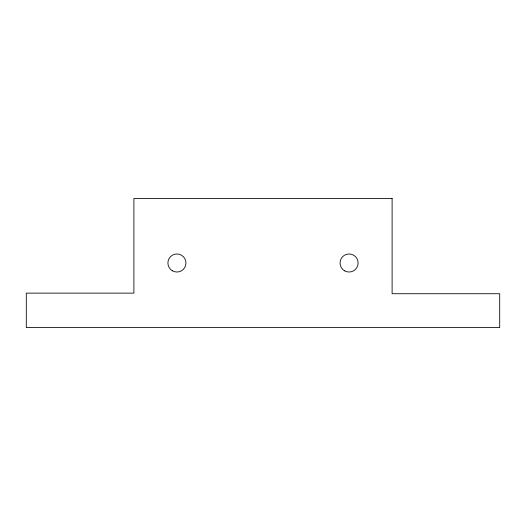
<?xml version="1.0" encoding="UTF-8"?>
<svg xmlns="http://www.w3.org/2000/svg" width="526" height="526" viewBox="0 0 526 526"><rect width="100%" height="100%" fill="white"/><g stroke="black" fill="none" stroke-linecap="round" stroke-linejoin="round"><path stroke-width="0.79" d="M392.107 198.447L133.893 198.447L133.893 293.127L26.3 293.127L26.3 327.553L499.7 327.553L499.7 293.725L392.107 293.725L392.107 198.447M344.556 270.824A9.041 9.041 0 0 0 358.107 263A9.041 9.041 0 0 0 344.556 255.176A9.041 9.041 0 0 0 344.556 270.824M172.41 270.824A9.041 9.041 0 0 0 185.967 263A9.041 9.041 0 0 0 172.41 255.176A9.041 9.041 0 0 0 172.41 270.824"/></g></svg>
